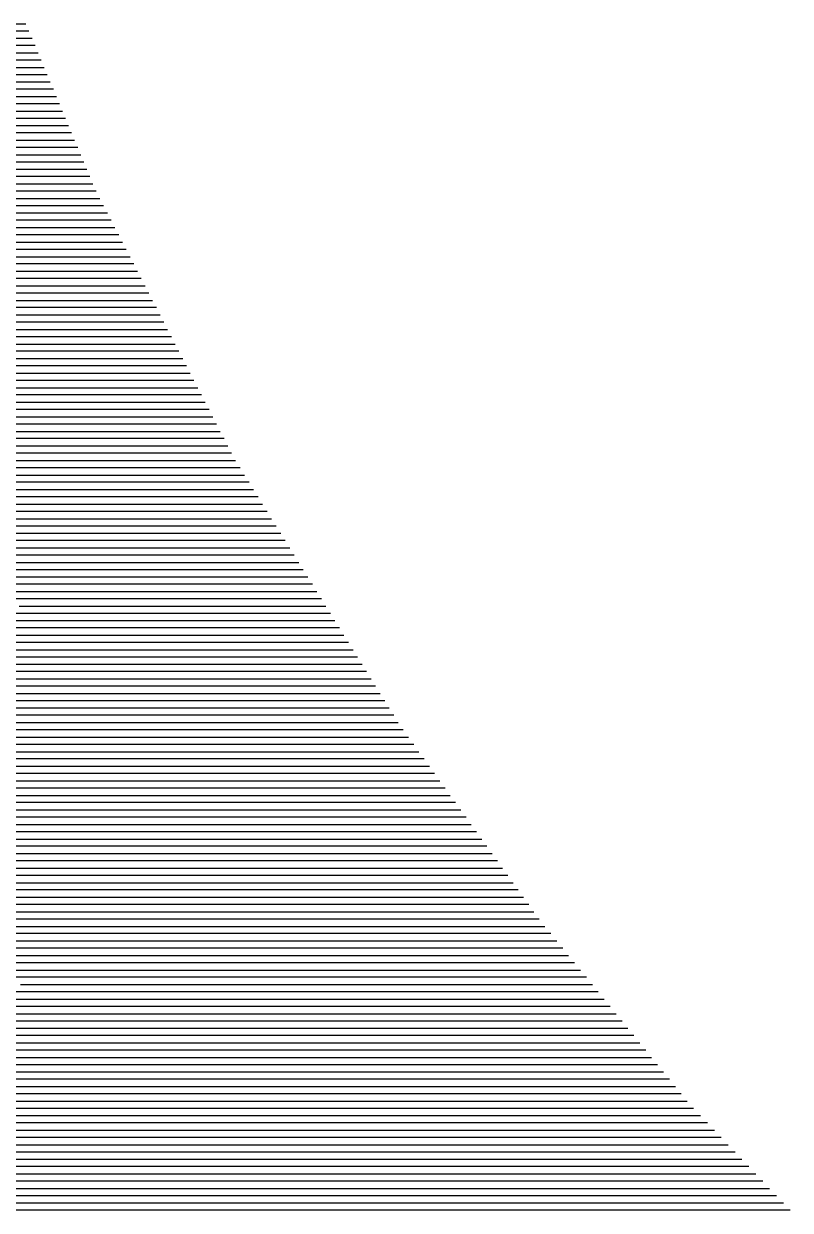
# Model space of a CAD drawing. Header units: metres. Extents: x -6.9 to 6.9, y -7 to 7.
# Drawn here: x -4.621 to -3.568, y -3.494 to -1.864 of the extents above; entities that cross this region are included whole.
import ezdxf

# ---------------------------------------------------------------- set-up
doc = ezdxf.new("R2010")
doc.units = ezdxf.units.M

msp = doc.modelspace()

# ---------------------------------------------------------------- linework, layer by layer
for p, q in [((-4.614165, -1.873531, -0.538501), (-4.925847, -1.873531, -0.569138)), ((-4.909358, -1.863531, -0.567829), (-4.618349, -1.863531, -0.539224)), ((-4.942336, -1.883531, -0.570447), (-4.609982, -1.883531, -0.537778)), ((-4.975313, -1.903531, -0.573065), (-4.601615, -1.903531, -0.536332)), ((-4.605798, -1.893531, -0.537055), (-4.958825, -1.893531, -0.571756)), ((-4.597431, -1.913531, -0.535609), (-4.991802, -1.913531, -0.574374)), ((-4.589064, -1.933531, -0.534163), (-5.02478, -1.933531, -0.576992)), ((-5.008291, -1.923531, -0.575683), (-4.593248, -1.923531, -0.534886)), ((-4.580697, -1.953531, -0.532718), (-5.057758, -1.953531, -0.579611)), ((-5.041269, -1.943531, -0.578301), (-4.584881, -1.943531, -0.533441)), ((-5.074247, -1.963531, -0.58092), (-4.576514, -1.963531, -0.531995)), ((-5.107224, -1.983531, -0.583538), (-4.568147, -1.983531, -0.530549)), ((-4.57233, -1.973531, -0.531272), (-5.090736, -1.973531, -0.582229)), ((-5.140202, -2.003531, -0.586156), (-4.55978, -2.003531, -0.529103)), ((-4.563963, -1.993531, -0.529826), (-5.123713, -1.993531, -0.584847)), ((-4.555597, -2.013531, -0.52838), (-5.156691, -2.013531, -0.587465)), ((-4.54723, -2.033531, -0.526935), (-5.189669, -2.033531, -0.590083)), ((-5.17318, -2.023531, -0.588774), (-4.551413, -2.023531, -0.527658)), ((-4.538863, -2.053531, -0.525489), (-5.222647, -2.053531, -0.592702)), ((-5.206158, -2.043531, -0.591393), (-4.543046, -2.043531, -0.526212)), ((-5.239136, -2.063531, -0.594011), (-4.534679, -2.063531, -0.524766)), ((-5.272113, -2.083531, -0.596629), (-4.526312, -2.083531, -0.52332)), ((-4.530496, -2.073531, -0.524043), (-5.255624, -2.073531, -0.59532)), ((-4.529792, -2.093531, -0.523351), (-5.288602, -2.093531, -0.597938)), ((-4.52675, -2.093531, -0.523055), (-4.529792, -2.093531, -0.523351)), ((-4.521892, -2.093531, -0.522572), (-4.52675, -2.093531, -0.523055)), ((-4.585439, -2.113531, -0.528197), (-5.32158, -2.113531, -0.600556)), ((-5.305091, -2.103531, -0.599247), (-4.557616, -2.103531, -0.525774)), ((-4.556988, -2.113531, -0.525431), (-4.585439, -2.113531, -0.528197)), ((-4.557616, -2.103531, -0.525774), (-4.541869, -2.103531, -0.524243)), ((-4.511546, -2.113531, -0.520912), (-4.556988, -2.113531, -0.525431)), ((-4.541869, -2.103531, -0.524243), (-4.516719, -2.103531, -0.521742)), ((-5.338069, -2.123531, -0.601865), (-4.613262, -2.123531, -0.53062)), ((-4.587225, -2.133531, -0.527807), (-4.641086, -2.133531, -0.533044)), ((-4.613262, -2.123531, -0.53062), (-4.572107, -2.123531, -0.526619)), ((-4.5012, -2.133531, -0.519252), (-4.587225, -2.133531, -0.527807)), ((-4.572107, -2.123531, -0.526619), (-4.506373, -2.123531, -0.520082)), ((-4.668909, -2.143531, -0.535467), (-4.602344, -2.143531, -0.528995)), ((-4.602344, -2.143531, -0.528995), (-4.496027, -2.143531, -0.518422)), ((-4.617463, -2.153531, -0.530183), (-4.696732, -2.153531, -0.53789)), ((-4.632581, -2.163531, -0.531371), (-4.485681, -2.163531, -0.516762)), ((-4.490854, -2.153531, -0.517592), (-4.617463, -2.153531, -0.530183)), ((-4.662819, -2.183531, -0.533748), (-4.475335, -2.183531, -0.515102)), ((-4.480508, -2.173531, -0.515932), (-4.6477, -2.173531, -0.53256)), ((-4.470162, -2.193531, -0.514272), (-4.677938, -2.193531, -0.534936)), ((-4.459816, -2.213531, -0.512612), (-4.708175, -2.213531, -0.537312)), ((-4.693056, -2.203531, -0.536124), (-4.464989, -2.203531, -0.513442)), ((-4.723294, -2.223531, -0.5385), (-4.454643, -2.223531, -0.511782)), ((-4.753531, -2.243531, -0.540876), (-4.444297, -2.243531, -0.510122)), ((-4.44947, -2.233531, -0.510952), (-4.738412, -2.233531, -0.539688)), ((-4.783768, -2.263531, -0.543252), (-4.433951, -2.263531, -0.508462)), ((-4.439124, -2.253531, -0.509292), (-4.76865, -2.253531, -0.542064)), ((-4.428778, -2.273531, -0.507632), (-4.798887, -2.273531, -0.54444)), ((-4.418432, -2.293531, -0.505972), (-4.829125, -2.293531, -0.546817)), ((-4.814006, -2.283531, -0.545628), (-4.423605, -2.283531, -0.506802)), ((-4.408086, -2.313531, -0.504312), (-4.859362, -2.313531, -0.549193)), ((-4.844243, -2.303531, -0.548005), (-4.413259, -2.303531, -0.505142)), ((-4.874481, -2.323531, -0.550381), (-4.402913, -2.323531, -0.503482)), ((-4.904718, -2.343531, -0.552757), (-4.392567, -2.343531, -0.501822)), ((-4.39774, -2.333531, -0.502652), (-4.889599, -2.333531, -0.551569)), ((-4.387394, -2.353531, -0.500992), (-4.919837, -2.353531, -0.553945)), ((-4.377048, -2.373531, -0.499332), (-4.950074, -2.373531, -0.556321)), ((-4.934956, -2.363531, -0.555133), (-4.382221, -2.363531, -0.500162)), ((-4.366702, -2.393531, -0.497672), (-4.980312, -2.393531, -0.558697)), ((-4.965193, -2.383531, -0.557509), (-4.371875, -2.383531, -0.498502)), ((-4.99543, -2.403531, -0.559885), (-4.361529, -2.403531, -0.496842)), ((-5.025668, -2.423531, -0.562262), (-4.351183, -2.423531, -0.495182)), ((-4.356356, -2.413531, -0.496012), (-5.010549, -2.413531, -0.561074)), ((-5.055905, -2.443531, -0.564638), (-4.340837, -2.443531, -0.493522)), ((-4.34601, -2.433531, -0.494352), (-5.040786, -2.433531, -0.56345)), ((-4.335664, -2.453531, -0.492692), (-5.071024, -2.453531, -0.565826)), ((-4.359818, -2.473531, -0.494463), (-5.101261, -2.473531, -0.568202)), ((-5.086143, -2.463531, -0.567014), (-4.334441, -2.463531, -0.492255)), ((-4.347804, -2.473531, -0.493284), (-4.359818, -2.473531, -0.494463)), ((-4.324143, -2.473531, -0.490903), (-4.347804, -2.473531, -0.493284)), ((-4.334441, -2.463531, -0.492255), (-4.333065, -2.463531, -0.49212)), ((-4.333065, -2.463531, -0.49212), (-4.330356, -2.463531, -0.491847)), ((-4.410573, -2.493531, -0.49888), (-5.131499, -2.493531, -0.570578)), ((-5.11638, -2.483531, -0.56939), (-4.385196, -2.483531, -0.496672)), ((-4.377281, -2.493531, -0.495611), (-4.410573, -2.493531, -0.49888)), ((-4.385196, -2.483531, -0.496672), (-4.362543, -2.483531, -0.494447)), ((-4.311715, -2.493531, -0.489015), (-4.377281, -2.493531, -0.495611)), ((-4.362543, -2.483531, -0.494447), (-4.317929, -2.483531, -0.489959)), ((-5.146617, -2.503531, -0.571766), (-4.435951, -2.503531, -0.501088)), ((-4.435951, -2.503531, -0.501088), (-4.39202, -2.503531, -0.496775)), ((-4.39202, -2.503531, -0.496775), (-4.305502, -2.503531, -0.488071)), ((-5.176855, -2.523531, -0.574142), (-4.486705, -2.523531, -0.505505)), ((-4.461328, -2.513531, -0.503297), (-5.161736, -2.513531, -0.572954)), ((-4.486705, -2.523531, -0.505505), (-4.421497, -2.523531, -0.499102)), ((-4.406758, -2.513531, -0.497939), (-4.461328, -2.513531, -0.503297)), ((-4.421497, -2.523531, -0.499102), (-4.293074, -2.523531, -0.486182)), ((-4.299288, -2.513531, -0.487126), (-4.406758, -2.513531, -0.497939)), ((-4.512083, -2.533531, -0.507714), (-5.191974, -2.533531, -0.575331)), ((-4.436236, -2.533531, -0.500266), (-4.512083, -2.533531, -0.507714)), ((-4.286861, -2.533531, -0.485238), (-4.436236, -2.533531, -0.500266)), ((-4.562838, -2.553531, -0.51213), (-5.222211, -2.553531, -0.577707)), ((-5.207092, -2.543531, -0.576519), (-4.53746, -2.543531, -0.509922)), ((-4.465713, -2.553531, -0.502593), (-4.562838, -2.553531, -0.51213)), ((-4.53746, -2.543531, -0.509922), (-4.450974, -2.543531, -0.50143)), ((-4.274434, -2.553531, -0.483349), (-4.465713, -2.553531, -0.502593)), ((-4.450974, -2.543531, -0.50143), (-4.280647, -2.543531, -0.484294)), ((-4.613592, -2.573531, -0.516547), (-5.252448, -2.573531, -0.580083)), ((-5.23733, -2.563531, -0.578895), (-4.588215, -2.563531, -0.514339)), ((-4.49519, -2.573531, -0.504921), (-4.613592, -2.573531, -0.516547)), ((-4.588215, -2.563531, -0.514339), (-4.480452, -2.563531, -0.503757)), ((-4.262006, -2.573531, -0.481461), (-4.49519, -2.573531, -0.504921)), ((-4.480452, -2.563531, -0.503757), (-4.26822, -2.563531, -0.482405)), ((-4.63897, -2.583531, -0.518755), (-4.509929, -2.583531, -0.506085)), ((-4.509929, -2.583531, -0.506085), (-4.255793, -2.583531, -0.480517)), ((-4.689725, -2.603531, -0.523172), (-4.539406, -2.603531, -0.508412)), ((-4.524667, -2.593531, -0.507248), (-4.664347, -2.593531, -0.520964)), ((-4.539406, -2.603531, -0.508412), (-4.243365, -2.603531, -0.478628)), ((-4.249579, -2.593531, -0.479572), (-4.524667, -2.593531, -0.507248)), ((-4.740479, -2.623531, -0.527589), (-4.568883, -2.623531, -0.510739)), ((-4.554145, -2.613531, -0.509576), (-4.715102, -2.613531, -0.52538)), ((-4.568883, -2.623531, -0.510739), (-4.230938, -2.623531, -0.47674)), ((-4.237152, -2.613531, -0.477684), (-4.554145, -2.613531, -0.509576)), ((-4.583622, -2.633531, -0.511903), (-4.765857, -2.633531, -0.529797)), ((-4.224725, -2.633531, -0.475795), (-4.583622, -2.633531, -0.511903)), ((-4.613099, -2.653531, -0.514231), (-4.816611, -2.653531, -0.534214)), ((-4.791234, -2.643531, -0.532005), (-4.598361, -2.643531, -0.513067)), ((-4.212297, -2.653531, -0.473907), (-4.613099, -2.653531, -0.514231)), ((-4.598361, -2.643531, -0.513067), (-4.218511, -2.643531, -0.474851)), ((-4.627838, -2.663531, -0.515394), (-4.206084, -2.663531, -0.472963)), ((-4.657315, -2.683531, -0.517722), (-4.193656, -2.683531, -0.471074)), ((-4.19987, -2.673531, -0.472019), (-4.642576, -2.673531, -0.516558)), ((-4.686792, -2.703531, -0.520049), (-4.181229, -2.703531, -0.469186)), ((-4.187443, -2.693531, -0.47013), (-4.672054, -2.693531, -0.518885)), ((-4.175016, -2.713531, -0.468242), (-4.701531, -2.713531, -0.521213)), ((-4.162588, -2.733531, -0.466353), (-4.731008, -2.733531, -0.52354)), ((-4.716269, -2.723531, -0.522377), (-4.168802, -2.723531, -0.467297)), ((-4.150161, -2.753531, -0.464465), (-4.760485, -2.753531, -0.525868)), ((-4.745747, -2.743531, -0.524704), (-4.156375, -2.743531, -0.465409)), ((-4.775224, -2.763531, -0.527031), (-4.143947, -2.763531, -0.46352)), ((-4.804701, -2.783531, -0.529359), (-4.13152, -2.783531, -0.461632)), ((-4.137734, -2.773531, -0.462576), (-4.789963, -2.773531, -0.528195)), ((-4.834178, -2.803531, -0.531686), (-4.119093, -2.803531, -0.459743)), ((-4.125307, -2.793531, -0.460688), (-4.81944, -2.793531, -0.530523)), ((-4.112879, -2.813531, -0.458799), (-4.848917, -2.813531, -0.53285)), ((-4.123407, -2.833531, -0.45922), (-4.878394, -2.833531, -0.535177)), ((-4.863656, -2.823531, -0.534014), (-4.106666, -2.823531, -0.457855)), ((-4.115837, -2.833531, -0.458469), (-4.123407, -2.833531, -0.45922)), ((-4.099733, -2.833531, -0.45683), (-4.115837, -2.833531, -0.458469)), ((-4.893133, -2.843531, -0.536341), (-4.148209, -2.843531, -0.461396)), ((-4.148209, -2.843531, -0.461396), (-4.13041, -2.843531, -0.45963)), ((-4.13041, -2.843531, -0.45963), (-4.092548, -2.843531, -0.455778)), ((-4.92261, -2.863531, -0.538669), (-4.197811, -2.863531, -0.465748)), ((-4.17301, -2.853531, -0.463572), (-4.907872, -2.853531, -0.537505)), ((-4.197811, -2.863531, -0.465748), (-4.159557, -2.863531, -0.461953)), ((-4.144984, -2.853531, -0.460792), (-4.17301, -2.853531, -0.463572)), ((-4.159557, -2.863531, -0.461953), (-4.078177, -2.863531, -0.453672)), ((-4.085363, -2.853531, -0.454725), (-4.144984, -2.853531, -0.460792)), ((-4.952087, -2.883531, -0.540996), (-4.247413, -2.883531, -0.470101)), ((-4.222612, -2.873531, -0.467925), (-4.937349, -2.873531, -0.539832)), ((-4.247413, -2.883531, -0.470101), (-4.188703, -2.883531, -0.464275)), ((-4.17413, -2.873531, -0.463114), (-4.222612, -2.873531, -0.467925)), ((-4.188703, -2.883531, -0.464275), (-4.063807, -2.883531, -0.451566)), ((-4.070992, -2.873531, -0.452619), (-4.17413, -2.873531, -0.463114)), ((-4.272214, -2.893531, -0.472277), (-4.966826, -2.893531, -0.54216)), ((-4.203276, -2.893531, -0.465437), (-4.272214, -2.893531, -0.472277)), ((-4.056622, -2.893531, -0.450514), (-4.203276, -2.893531, -0.465437)), ((-4.321816, -2.913531, -0.476629), (-4.996303, -2.913531, -0.544487)), ((-4.981565, -2.903531, -0.543323), (-4.297015, -2.903531, -0.474453)), ((-4.232423, -2.913531, -0.467759), (-4.321816, -2.913531, -0.476629)), ((-4.297015, -2.903531, -0.474453), (-4.217849, -2.903531, -0.466598)), ((-4.042251, -2.913531, -0.448408), (-4.232423, -2.913531, -0.467759)), ((-4.217849, -2.903531, -0.466598), (-4.049437, -2.903531, -0.449461)), ((-4.371419, -2.933531, -0.480981), (-5.025781, -2.933531, -0.546815)), ((-5.011042, -2.923531, -0.545651), (-4.346618, -2.923531, -0.478805)), ((-4.261569, -2.933531, -0.470082), (-4.371419, -2.933531, -0.480981)), ((-4.346618, -2.923531, -0.478805), (-4.246996, -2.923531, -0.468921)), ((-4.027881, -2.933531, -0.446302), (-4.261569, -2.933531, -0.470082)), ((-4.246996, -2.923531, -0.468921), (-4.035066, -2.923531, -0.447355)), ((-5.040519, -2.943531, -0.547978), (-4.39622, -2.943531, -0.483157)), ((-4.39622, -2.943531, -0.483157), (-4.276142, -2.943531, -0.471243)), ((-4.276142, -2.943531, -0.471243), (-4.020696, -2.943531, -0.44525)), ((-5.069996, -2.963531, -0.550306), (-4.445822, -2.963531, -0.487509)), ((-4.421021, -2.953531, -0.485333), (-5.055258, -2.953531, -0.549142)), ((-4.445822, -2.963531, -0.487509), (-4.305288, -2.963531, -0.473566)), ((-4.290715, -2.953531, -0.472404), (-4.421021, -2.953531, -0.485333)), ((-4.305288, -2.963531, -0.473566), (-4.006325, -2.963531, -0.443144)), ((-4.013511, -2.953531, -0.444197), (-4.290715, -2.953531, -0.472404)), ((-4.470623, -2.973531, -0.489685), (-5.084735, -2.973531, -0.551469)), ((-4.319862, -2.973531, -0.474727), (-4.470623, -2.973531, -0.489685)), ((-3.99914, -2.973531, -0.442091), (-4.319862, -2.973531, -0.474727)), ((-4.520226, -2.993531, -0.494037), (-5.114212, -2.993531, -0.553797)), ((-5.099474, -2.983531, -0.552633), (-4.495424, -2.983531, -0.491861)), ((-4.349008, -2.993531, -0.477049), (-4.520226, -2.993531, -0.494037)), ((-4.495424, -2.983531, -0.491861), (-4.334435, -2.983531, -0.475888)), ((-3.98477, -2.993531, -0.439986), (-4.349008, -2.993531, -0.477049)), ((-4.334435, -2.983531, -0.475888), (-3.991955, -2.983531, -0.441038)), ((-4.569828, -3.013531, -0.49839), (-5.14369, -3.013531, -0.556124)), ((-5.128951, -3.003531, -0.554961), (-4.545027, -3.003531, -0.496214)), ((-4.378154, -3.013531, -0.479372), (-4.569828, -3.013531, -0.49839)), ((-4.545027, -3.003531, -0.496214), (-4.363581, -3.003531, -0.478211)), ((-3.970399, -3.013531, -0.43788), (-4.378154, -3.013531, -0.479372)), ((-4.363581, -3.003531, -0.478211), (-3.977585, -3.003531, -0.438933)), ((-5.158428, -3.023531, -0.557288), (-4.594629, -3.023531, -0.500566)), ((-4.594629, -3.023531, -0.500566), (-4.392727, -3.023531, -0.480533)), ((-4.392727, -3.023531, -0.480533), (-3.963214, -3.023531, -0.436827)), ((-4.61943, -3.033531, -0.502742), (-5.173167, -3.033531, -0.558452)), ((-4.644231, -3.043531, -0.504918), (-4.421874, -3.043531, -0.482856)), ((-4.407301, -3.033531, -0.481694), (-4.61943, -3.033531, -0.502742)), ((-4.421874, -3.043531, -0.482856), (-3.948844, -3.043531, -0.434722)), ((-3.956029, -3.033531, -0.435774), (-4.407301, -3.033531, -0.481694)), ((-4.693833, -3.063531, -0.50927), (-4.45102, -3.063531, -0.485178)), ((-4.436447, -3.053531, -0.484017), (-4.669032, -3.053531, -0.507094)), ((-4.45102, -3.063531, -0.485178), (-3.934473, -3.063531, -0.432616)), ((-3.941659, -3.053531, -0.433669), (-4.436447, -3.053531, -0.484017)), ((-4.465593, -3.073531, -0.486339), (-4.718635, -3.073531, -0.511446)), ((-3.927288, -3.073531, -0.431563), (-4.465593, -3.073531, -0.486339)), ((-4.494739, -3.093531, -0.488662), (-4.768237, -3.093531, -0.515798)), ((-4.743436, -3.083531, -0.513622), (-4.480166, -3.083531, -0.487501)), ((-3.912918, -3.093531, -0.429458), (-4.494739, -3.093531, -0.488662)), ((-4.480166, -3.083531, -0.487501), (-3.920103, -3.083531, -0.430511)), ((-4.793038, -3.103531, -0.517974), (-4.509313, -3.103531, -0.489823)), ((-4.509313, -3.103531, -0.489823), (-3.926777, -3.103531, -0.430546)), ((-3.926777, -3.103531, -0.430546), (-3.919948, -3.103531, -0.429862)), ((-3.919948, -3.103531, -0.429862), (-3.905024, -3.103531, -0.428324)), ((-4.84264, -3.123531, -0.522326), (-4.538459, -3.123531, -0.492146)), ((-4.523886, -3.113531, -0.490985), (-4.817839, -3.113531, -0.52015)), ((-4.538459, -3.123531, -0.492146), (-3.969601, -3.123531, -0.434261)), ((-3.948189, -3.113531, -0.432404), (-4.523886, -3.113531, -0.490985)), ((-3.969601, -3.123531, -0.434261), (-3.94421, -3.123531, -0.431715)), ((-3.932079, -3.113531, -0.430789), (-3.948189, -3.113531, -0.432404)), ((-3.94421, -3.123531, -0.431715), (-3.888728, -3.123531, -0.425999)), ((-3.896876, -3.113531, -0.427162), (-3.932079, -3.113531, -0.430789)), ((-4.892243, -3.143531, -0.526679), (-4.567605, -3.143531, -0.494468)), ((-4.553032, -3.133531, -0.493307), (-4.867441, -3.133531, -0.524502)), ((-4.567605, -3.143531, -0.494468), (-4.012425, -3.143531, -0.437975)), ((-3.991013, -3.133531, -0.436118), (-4.553032, -3.133531, -0.493307)), ((-4.012425, -3.143531, -0.437975), (-3.968473, -3.143531, -0.433569)), ((-3.956342, -3.133531, -0.432642), (-3.991013, -3.133531, -0.436118)), ((-3.968473, -3.143531, -0.433569), (-3.872432, -3.143531, -0.423674)), ((-3.88058, -3.133531, -0.424837), (-3.956342, -3.133531, -0.432642)), ((-4.582178, -3.153531, -0.49563), (-4.917044, -3.153531, -0.528855)), ((-4.033837, -3.153531, -0.439832), (-4.582178, -3.153531, -0.49563)), ((-3.980605, -3.153531, -0.434496), (-4.033837, -3.153531, -0.439832)), ((-3.864283, -3.153531, -0.422512), (-3.980605, -3.153531, -0.434496)), ((-4.611325, -3.173531, -0.497952), (-4.966646, -3.173531, -0.533207)), ((-4.941845, -3.163531, -0.531031), (-4.596752, -3.163531, -0.496791)), ((-4.076662, -3.173531, -0.443546), (-4.611325, -3.173531, -0.497952)), ((-4.596752, -3.163531, -0.496791), (-4.055249, -3.163531, -0.441689)), ((-4.004867, -3.173531, -0.436349), (-4.076662, -3.173531, -0.443546)), ((-4.055249, -3.163531, -0.441689), (-3.992736, -3.163531, -0.435423)), ((-3.847987, -3.173531, -0.420187), (-4.004867, -3.173531, -0.436349)), ((-3.992736, -3.163531, -0.435423), (-3.856135, -3.163531, -0.421349)), ((-4.119486, -3.193531, -0.447261), (-4.640471, -3.193531, -0.500275)), ((-4.625898, -3.183531, -0.499113), (-4.098074, -3.183531, -0.445404)), ((-4.02913, -3.193531, -0.438203), (-4.119486, -3.193531, -0.447261)), ((-4.098074, -3.183531, -0.445404), (-4.016999, -3.183531, -0.437276)), ((-3.831691, -3.193531, -0.417861), (-4.02913, -3.193531, -0.438203)), ((-4.016999, -3.183531, -0.437276), (-3.839839, -3.183531, -0.419024)), ((-4.655044, -3.203531, -0.501436), (-4.140898, -3.203531, -0.449118)), ((-4.140898, -3.203531, -0.449118), (-4.041261, -3.203531, -0.43913)), ((-4.041261, -3.203531, -0.43913), (-3.823543, -3.203531, -0.416699)), ((-4.684191, -3.223531, -0.503758), (-4.183722, -3.223531, -0.452832)), ((-4.16231, -3.213531, -0.450975), (-4.669617, -3.213531, -0.502597)), ((-4.183722, -3.223531, -0.452832), (-4.065524, -3.223531, -0.440983)), ((-4.053393, -3.213531, -0.440057), (-4.16231, -3.213531, -0.450975)), ((-4.065524, -3.223531, -0.440983), (-3.807247, -3.223531, -0.414374)), ((-3.815395, -3.213531, -0.415536), (-4.053393, -3.213531, -0.440057)), ((-4.713337, -3.243531, -0.506081), (-4.226546, -3.243531, -0.456547)), ((-4.205134, -3.233531, -0.454689), (-4.698764, -3.233531, -0.50492)), ((-4.226546, -3.243531, -0.456547), (-4.089787, -3.243531, -0.442837)), ((-4.077655, -3.233531, -0.44191), (-4.205134, -3.233531, -0.454689)), ((-4.089787, -3.243531, -0.442837), (-3.79095, -3.243531, -0.412049)), ((-3.799098, -3.233531, -0.413211), (-4.077655, -3.233531, -0.44191)), ((-4.247958, -3.253531, -0.458404), (-4.72791, -3.253531, -0.507242)), ((-4.101918, -3.253531, -0.443764), (-4.247958, -3.253531, -0.458404)), ((-3.782802, -3.253531, -0.410886), (-4.101918, -3.253531, -0.443764)), ((-4.290782, -3.273531, -0.462118), (-4.757056, -3.273531, -0.509565)), ((-4.742483, -3.263531, -0.508403), (-4.26937, -3.263531, -0.460261)), ((-4.126181, -3.273531, -0.445617), (-4.290782, -3.273531, -0.462118)), ((-4.26937, -3.263531, -0.460261), (-4.114049, -3.263531, -0.444691)), ((-3.766506, -3.273531, -0.408561), (-4.126181, -3.273531, -0.445617)), ((-4.114049, -3.263531, -0.444691), (-3.774654, -3.263531, -0.409724)), ((-4.77163, -3.283531, -0.510726), (-4.312194, -3.283531, -0.463975)), ((-4.312194, -3.283531, -0.463975), (-4.138312, -3.283531, -0.446544)), ((-4.138312, -3.283531, -0.446544), (-3.758358, -3.283531, -0.407399)), ((-4.800776, -3.303531, -0.513048), (-4.355018, -3.303531, -0.46769)), ((-4.333606, -3.293531, -0.465832), (-4.786203, -3.293531, -0.511887)), ((-4.355018, -3.303531, -0.46769), (-4.162575, -3.303531, -0.448398)), ((-4.150444, -3.293531, -0.447471), (-4.333606, -3.293531, -0.465832)), ((-4.162575, -3.303531, -0.448398), (-3.742062, -3.303531, -0.405074)), ((-3.75021, -3.293531, -0.406236), (-4.150444, -3.293531, -0.447471)), ((-4.829922, -3.323531, -0.515371), (-4.397842, -3.323531, -0.471404)), ((-4.37643, -3.313531, -0.469547), (-4.815349, -3.313531, -0.51421)), ((-4.397842, -3.323531, -0.471404), (-4.186838, -3.323531, -0.450251)), ((-4.174706, -3.313531, -0.449325), (-4.37643, -3.313531, -0.469547)), ((-4.186838, -3.323531, -0.450251), (-3.725765, -3.323531, -0.402749)), ((-3.733913, -3.313531, -0.403911), (-4.174706, -3.313531, -0.449325)), ((-4.419254, -3.333531, -0.473261), (-4.844495, -3.333531, -0.516532)), ((-4.198969, -3.333531, -0.451178), (-4.419254, -3.333531, -0.473261)), ((-3.717617, -3.333531, -0.401586), (-4.198969, -3.333531, -0.451178)), ((-4.462078, -3.353531, -0.476975), (-4.873642, -3.353531, -0.518855)), ((-4.859069, -3.343531, -0.517694), (-4.440666, -3.343531, -0.475118)), ((-4.223232, -3.353531, -0.453032), (-4.462078, -3.353531, -0.476975)), ((-4.440666, -3.343531, -0.475118), (-4.2111, -3.343531, -0.452105)), ((-3.713925, -3.353531, -0.40056), (-4.223232, -3.353531, -0.453032)), ((-4.2111, -3.343531, -0.452105), (-3.709469, -3.343531, -0.400424)), ((-3.710399, -3.353531, -0.400202), (-3.713925, -3.353531, -0.40056)), ((-3.700654, -3.353531, -0.399184), (-3.710399, -3.353531, -0.400202)), ((-4.504902, -3.373531, -0.48069), (-4.902788, -3.373531, -0.521177)), ((-4.888215, -3.363531, -0.520016), (-4.48349, -3.363531, -0.478833)), ((-4.247494, -3.373531, -0.454885), (-4.504902, -3.373531, -0.48069)), ((-4.48349, -3.363531, -0.478833), (-4.235363, -3.363531, -0.453959)), ((-3.74826, -3.373531, -0.403451), (-4.247494, -3.373531, -0.454885)), ((-4.235363, -3.363531, -0.453959), (-3.731092, -3.363531, -0.402005)), ((-3.730573, -3.373531, -0.401657), (-3.74826, -3.373531, -0.403451)), ((-3.731092, -3.363531, -0.402005), (-3.720486, -3.363531, -0.400929)), ((-3.681679, -3.373531, -0.39655), (-3.730573, -3.373531, -0.401657)), ((-3.720486, -3.363531, -0.400929), (-3.691167, -3.363531, -0.397867)), ((-4.917361, -3.383531, -0.522339), (-4.526314, -3.383531, -0.482547)), ((-4.526314, -3.383531, -0.482547), (-4.259626, -3.383531, -0.455812)), ((-4.259626, -3.383531, -0.455812), (-3.765427, -3.383531, -0.404897)), ((-3.765427, -3.383531, -0.404897), (-3.74066, -3.383531, -0.402384)), ((-3.74066, -3.383531, -0.402384), (-3.672192, -3.383531, -0.395233)), ((-4.946508, -3.403531, -0.524661), (-4.569138, -3.403531, -0.486261)), ((-4.547726, -3.393531, -0.484404), (-4.931934, -3.393531, -0.5235)), ((-4.569138, -3.403531, -0.486261), (-4.283888, -3.403531, -0.457666)), ((-4.271757, -3.393531, -0.456739), (-4.547726, -3.393531, -0.484404)), ((-4.283888, -3.403531, -0.457666), (-3.799762, -3.403531, -0.407788)), ((-3.782595, -3.393531, -0.406342), (-4.271757, -3.393531, -0.456739)), ((-3.799762, -3.403531, -0.407788), (-3.760834, -3.403531, -0.403839)), ((-3.750747, -3.393531, -0.403111), (-3.782595, -3.393531, -0.406342)), ((-3.760834, -3.403531, -0.403839), (-3.653217, -3.403531, -0.392599)), ((-3.662704, -3.393531, -0.393916), (-3.750747, -3.393531, -0.403111)), ((-4.59055, -3.413531, -0.488118), (-4.961081, -3.413531, -0.525822)), ((-4.29602, -3.413531, -0.458593), (-4.59055, -3.413531, -0.488118)), ((-3.81693, -3.413531, -0.409234), (-4.29602, -3.413531, -0.458593)), ((-3.770921, -3.413531, -0.404566), (-3.81693, -3.413531, -0.409234)), ((-3.643729, -3.413531, -0.391282), (-3.770921, -3.413531, -0.404566)), ((-4.975654, -3.423531, -0.526984), (-4.611962, -3.423531, -0.489976)), ((-4.320283, -3.433531, -0.460446), (-4.633374, -3.433531, -0.491833)), ((-4.611962, -3.423531, -0.489976), (-4.308151, -3.423531, -0.45952)), ((-3.851265, -3.433531, -0.412125), (-4.320283, -3.433531, -0.460446)), ((-4.308151, -3.423531, -0.45952), (-3.834097, -3.423531, -0.410679)), ((-3.791095, -3.433531, -0.406021), (-3.851265, -3.433531, -0.412125)), ((-3.834097, -3.423531, -0.410679), (-3.781008, -3.423531, -0.405293)), ((-3.624754, -3.433531, -0.388647), (-3.791095, -3.433531, -0.406021)), ((-3.781008, -3.423531, -0.405293), (-3.634242, -3.423531, -0.389964)), ((-4.344545, -3.453531, -0.4623), (-4.676198, -3.453531, -0.495547)), ((-4.654786, -3.443531, -0.49369), (-4.332414, -3.443531, -0.461373)), ((-3.8856, -3.453531, -0.415016), (-4.344545, -3.453531, -0.4623)), ((-4.332414, -3.443531, -0.461373), (-3.868432, -3.443531, -0.413571)), ((-3.811268, -3.453531, -0.407475), (-3.8856, -3.453531, -0.415016)), ((-3.868432, -3.443531, -0.413571), (-3.801182, -3.443531, -0.406748)), ((-3.60578, -3.453531, -0.386013), (-3.811268, -3.453531, -0.407475)), ((-3.801182, -3.443531, -0.406748), (-3.615267, -3.443531, -0.38733)), ((-4.69761, -3.463531, -0.497404), (-4.356677, -3.463531, -0.463227)), ((-4.356677, -3.463531, -0.463227), (-3.902767, -3.463531, -0.416462)), ((-3.902767, -3.463531, -0.416462), (-3.821355, -3.463531, -0.408203)), ((-3.821355, -3.463531, -0.408203), (-3.596292, -3.463531, -0.384696)), ((-4.740434, -3.483531, -0.501119), (-4.380939, -3.483531, -0.46508)), ((-4.368808, -3.473531, -0.464154), (-4.719022, -3.473531, -0.499261)), ((-4.380939, -3.483531, -0.46508), (-3.937102, -3.483531, -0.419353)), ((-3.919935, -3.473531, -0.417908), (-4.368808, -3.473531, -0.464154)), ((-3.937102, -3.483531, -0.419353), (-3.841529, -3.483531, -0.409657)), ((-3.831442, -3.473531, -0.40893), (-3.919935, -3.473531, -0.417908)), ((-3.841529, -3.483531, -0.409657), (-3.577317, -3.483531, -0.382062)), ((-3.586805, -3.473531, -0.383379), (-3.831442, -3.473531, -0.40893)), ((-4.393071, -3.493531, -0.466007), (-4.761846, -3.493531, -0.502976)), ((-3.95427, -3.493531, -0.420799), (-4.393071, -3.493531, -0.466007)), ((-3.851616, -3.493531, -0.410385), (-3.95427, -3.493531, -0.420799)), ((-3.56783, -3.493531, -0.380745), (-3.851616, -3.493531, -0.410385))]:
    msp.add_line(p, q)

doc.saveas('drawing.dxf')
